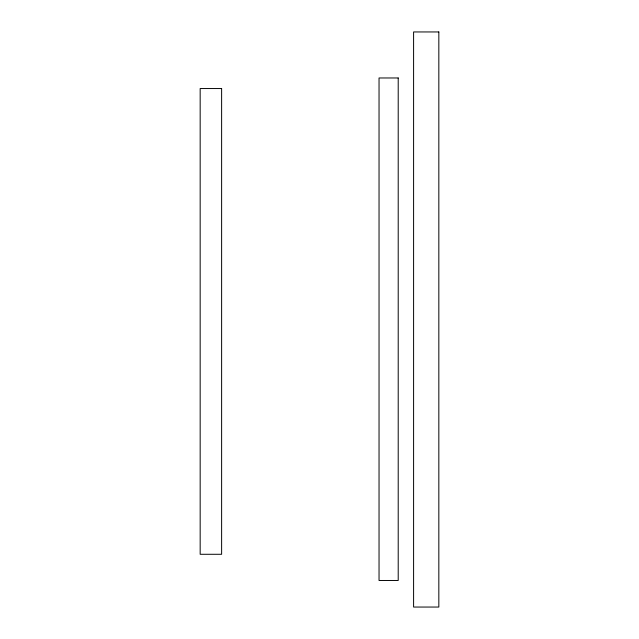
<?xml version="1.0" encoding="UTF-8"?>
<svg xmlns="http://www.w3.org/2000/svg" width="639" height="639" viewBox="0 0 639 639"><rect width="100%" height="100%" fill="white"/><g stroke="black" fill="none" stroke-linecap="round" stroke-linejoin="round"><path stroke-width="0.96" d="M438.833 31.95L413.593 31.95L413.593 607.05L438.833 607.05L438.833 31.95M398.209 77.974L379.039 77.974L379.039 580.476L398.209 580.476L398.209 77.974M221.621 88.541L200.167 88.541L200.167 554.285L221.621 554.285L221.621 88.541"/></g></svg>
